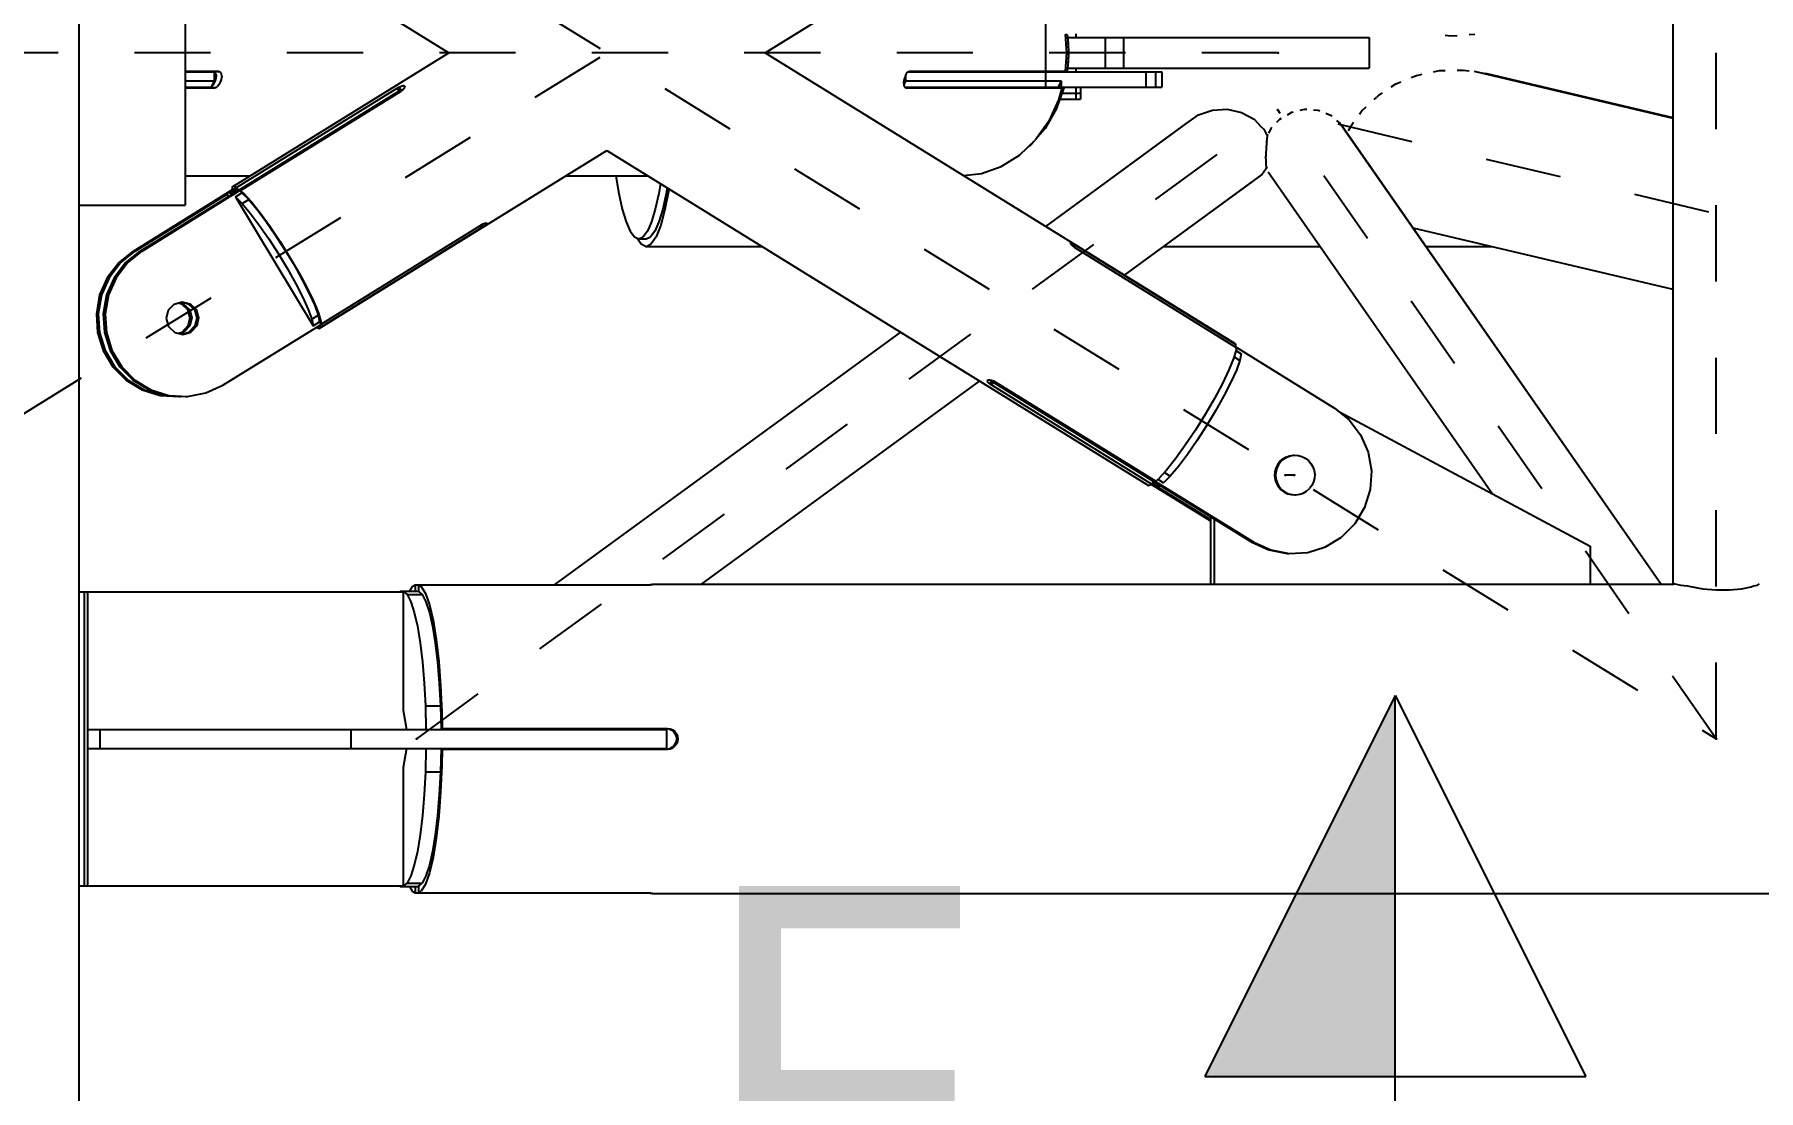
# Model space of a CAD drawing. Header units: millimetres. Extents: x 149919 to 150445, y 136651 to 136866.
# Drawn here: x 150376.817 to 150379.078, y 136757.214 to 136758.599 of the extents above; entities that cross this region are included whole.
import ezdxf

# ---------------------------------------------------------------- set-up
doc = ezdxf.new("R2010")
doc.units = ezdxf.units.MM
doc.header["$LTSCALE"] = 0.25
doc.linetypes.add('CENTER', pattern=[50.8, 31.75, -6.35, 6.35, -6.35])
doc.linetypes.add('XKITLINE00', pattern=[0])
doc.styles.add('ARIAL', font='arial.ttf')

# ---------------------------------------------------------------- blocks, each defined once
blk = doc.blocks.new('çatıı')
at = {"color": 8, "linetype": 'XKITLINE00'}
for p, q in [((23506.2, 11020.27), (23506.2, 10620.27)), ((23715.28, 10889.97), (23715.28, 10750.57)), ((23715.28, 10889.96), (23715.28, 10750.59)), ((23596.23, 10820.27), (23657.79, 10858.36)), ((23526.49, 10837.76), (23554.75, 10820.27)), ((23520.17, 10836.45), (23520.17, 10800.27)), ((23635.58, 10822.67), (23635.78, 10820.27)), ((23635.58, 10822.67), (23635.78, 10820.27)), ((23635.58, 10822.67), (23635.87, 10822.67)), ((23635.68, 10821.48), (23635.99, 10821.48)), ((23635.68, 10821.48), (23635.99, 10821.48)), ((23635.87, 10822.67), (23635.99, 10821.48)), ((23635.87, 10822.67), (23635.99, 10821.48)), ((23635.91, 10822.27), (23638.17, 10822.27)), ((23635.91, 10822.27), (23638.17, 10822.27)), ((23635.99, 10821.48), (23636.03, 10820.27)), ((23635.99, 10821.48), (23636.03, 10820.27)), ((23636.97, 10822.77), (23636.97, 10822.27)), ((23638.17, 10822.27), (23675.49, 10822.27)), ((23638.17, 10822.27), (23675.49, 10822.27)), ((23640.85, 10822.27), (23640.85, 10818.27)), ((23640.85, 10822.27), (23640.85, 10818.27)), ((23643.23, 10822.27), (23643.23, 10818.27)), ((23643.23, 10822.27), (23643.23, 10818.27)), ((23675.49, 10822.27), (23675.49, 10818.27)), ((23675.49, 10822.27), (23675.49, 10818.27)), ((23685.45, 10822.6), (23686.22, 10822.51)), ((23686.22, 10822.51), (23687.01, 10822.56)), ((23688.57, 10822.66), (23689.35, 10822.71)), ((23526.49, 10802.79), (23554.75, 10820.27)), ((23596.23, 10820.27), (23657.79, 10782.19)), ((23635.78, 10820.27), (23635.58, 10817.87)), ((23635.78, 10820.27), (23635.58, 10817.87)), ((23635.68, 10819.07), (23635.99, 10819.07)), ((23635.68, 10819.07), (23635.99, 10819.07)), ((23635.99, 10819.07), (23635.87, 10817.87)), ((23635.99, 10819.07), (23635.87, 10817.87)), ((23636.03, 10820.27), (23635.99, 10819.07)), ((23636.03, 10820.27), (23635.99, 10819.07)), ((23520.17, 10817.87), (23524.49, 10817.87)), ((23520.17, 10817.87), (23524.49, 10817.87)), ((23520.17, 10817.77), (23523.96, 10817.77)), ((23520.17, 10817.77), (23523.96, 10817.77)), ((23523.77, 10817.87), (23523.92, 10817.83)), ((23523.77, 10817.87), (23523.92, 10817.83)), ((23523.92, 10817.83), (23524.64, 10817.83)), ((23523.92, 10817.83), (23524.05, 10817.7)), ((23523.92, 10817.83), (23524.64, 10817.83)), ((23523.92, 10817.83), (23524.05, 10817.7)), ((23523.96, 10817.77), (23523.96, 10816.58)), ((23523.96, 10817.77), (23523.96, 10816.58)), ((23524.05, 10817.7), (23524.16, 10817.5)), ((23524.05, 10817.7), (23524.16, 10817.5)), ((23524.18, 10816.93), (23524.1, 10816.62)), ((23524.18, 10816.93), (23524.1, 10816.62)), ((23524.16, 10817.5), (23524.21, 10817.29)), ((23524.16, 10817.5), (23524.21, 10817.29)), ((23524.21, 10817.23), (23524.18, 10816.93)), ((23524.21, 10817.23), (23524.18, 10816.93)), ((23524.21, 10817.29), (23524.21, 10817.23)), ((23524.21, 10817.29), (23524.21, 10817.23)), ((23524.49, 10817.87), (23524.64, 10817.83)), ((23524.49, 10817.87), (23524.64, 10817.83)), ((23524.64, 10817.83), (23524.78, 10817.7)), ((23524.64, 10817.83), (23524.78, 10817.7)), ((23524.78, 10817.7), (23524.88, 10817.5)), ((23524.78, 10817.7), (23524.88, 10817.5)), ((23524.93, 10816.93), (23524.85, 10816.62)), ((23524.93, 10816.93), (23524.85, 10816.62)), ((23524.88, 10817.5), (23524.94, 10817.23)), ((23524.88, 10817.5), (23524.94, 10817.23)), ((23524.95, 10817.12), (23524.93, 10816.93)), ((23524.95, 10817.12), (23524.93, 10816.93)), ((23524.94, 10817.23), (23524.95, 10817.12)), ((23524.94, 10817.23), (23524.95, 10817.12)), ((23614.51, 10816.93), (23614.42, 10816.62)), ((23614.51, 10816.93), (23614.42, 10816.62)), ((23614.59, 10817.12), (23614.51, 10816.93)), ((23614.59, 10817.12), (23614.51, 10816.93)), ((23614.61, 10817.23), (23614.59, 10817.12)), ((23614.61, 10817.23), (23614.59, 10817.12)), ((23614.72, 10817.5), (23614.61, 10817.23)), ((23614.72, 10817.5), (23614.61, 10817.23)), ((23614.65, 10817.32), (23614.65, 10816.58)), ((23614.65, 10817.32), (23614.65, 10816.58)), ((23614.86, 10817.7), (23614.72, 10817.5)), ((23614.86, 10817.7), (23614.72, 10817.5)), ((23614.86, 10817.7), (23615.01, 10817.83)), ((23614.86, 10817.7), (23615.01, 10817.83)), ((23614.95, 10817.77), (23648.29, 10817.77)), ((23614.95, 10817.77), (23648.29, 10817.77)), ((23615.01, 10817.83), (23615.18, 10817.87)), ((23615.01, 10817.83), (23615.18, 10817.87)), ((23615.18, 10817.87), (23635.58, 10817.87)), ((23615.18, 10817.87), (23635.58, 10817.87)), ((23629.06, 10817.87), (23629.06, 10817.77)), ((23635.58, 10817.87), (23635.87, 10817.87)), ((23635.58, 10817.87), (23635.87, 10817.87)), ((23635.91, 10818.27), (23675.49, 10818.27)), ((23635.91, 10818.27), (23675.49, 10818.27)), ((23636.97, 10818.27), (23636.97, 10817.77)), ((23646.17, 10817.77), (23646.17, 10815.77)), ((23646.17, 10817.77), (23646.17, 10815.77)), ((23647.44, 10817.77), (23647.44, 10815.77)), ((23647.44, 10817.77), (23647.44, 10815.77)), ((23648.29, 10817.77), (23648.29, 10815.77)), ((23648.29, 10817.77), (23648.29, 10815.77)), ((23680.99, 10817.03), (23681.68, 10817.31)), ((23681.68, 10817.31), (23682.42, 10817.46)), ((23683.92, 10817.77), (23684.68, 10817.93)), ((23684.68, 10817.93), (23685.45, 10817.95)), ((23687.01, 10817.99), (23687.8, 10818.01)), ((23687.8, 10818.01), (23688.57, 10817.89)), ((23689.22, 10817.88), (23715.28, 10811.7)), ((23690.15, 10817.65), (23690.89, 10817.54)), ((23690.89, 10817.54), (23715.28, 10811.77)), ((23514.26, 10794.27), (23548.2, 10815.26)), ((23520.17, 10816.58), (23523.96, 10816.58)), ((23520.17, 10816.58), (23523.96, 10816.58)), ((23520.17, 10815.77), (23523.56, 10815.77)), ((23520.17, 10815.77), (23523.56, 10815.77)), ((23520.17, 10815.67), (23524.05, 10815.67)), ((23520.17, 10815.67), (23524.05, 10815.67)), ((23523.3, 10815.67), (23523.47, 10815.72)), ((23523.3, 10815.67), (23523.47, 10815.72)), ((23523.47, 10815.72), (23523.54, 10815.77)), ((23523.47, 10815.72), (23523.54, 10815.77)), ((23523.47, 10815.72), (23524.22, 10815.72)), ((23523.47, 10815.72), (23524.22, 10815.72)), ((23523.96, 10816.58), (23523.56, 10815.77)), ((23523.96, 10816.58), (23523.56, 10815.77)), ((23523.57, 10815.8), (23523.64, 10815.85)), ((23523.57, 10815.8), (23523.64, 10815.85)), ((23523.82, 10816.05), (23523.64, 10815.85)), ((23523.82, 10816.05), (23523.64, 10815.85)), ((23523.97, 10816.32), (23523.82, 10816.05)), ((23523.97, 10816.32), (23523.82, 10816.05)), ((23524.1, 10816.62), (23523.97, 10816.32)), ((23524.1, 10816.62), (23523.97, 10816.32)), ((23524.05, 10815.67), (23524.22, 10815.72)), ((23524.05, 10815.67), (23524.22, 10815.72)), ((23524.22, 10815.72), (23524.4, 10815.85)), ((23524.22, 10815.72), (23524.4, 10815.85)), ((23524.57, 10816.05), (23524.4, 10815.85)), ((23524.57, 10816.05), (23524.4, 10815.85)), ((23524.72, 10816.32), (23524.57, 10816.05)), ((23524.72, 10816.32), (23524.57, 10816.05)), ((23524.85, 10816.62), (23524.72, 10816.32)), ((23524.85, 10816.62), (23524.72, 10816.32)), ((23526.91, 10802.61), (23547.96, 10815.63)), ((23527.28, 10802.23), (23548.33, 10815.26)), ((23527.43, 10802.21), (23548.48, 10815.23)), ((23547.96, 10815.63), (23548.19, 10815.76)), ((23547.96, 10815.63), (23548.19, 10815.25)), ((23548.19, 10815.76), (23548.42, 10815.87)), ((23548.19, 10815.76), (23548.45, 10815.33)), ((23548.2, 10815.26), (23548.33, 10815.26)), ((23548.31, 10815.26), (23548.45, 10815.33)), ((23548.33, 10815.26), (23548.4, 10815.18)), ((23548.42, 10815.87), (23548.62, 10815.95)), ((23548.45, 10815.33), (23548.67, 10815.45)), ((23548.48, 10815.23), (23548.68, 10815.38)), ((23548.62, 10815.95), (23548.74, 10815.98)), ((23548.67, 10815.45), (23548.8, 10815.5)), ((23548.84, 10815.54), (23548.68, 10815.38)), ((23548.74, 10815.98), (23548.78, 10815.98)), ((23548.78, 10815.98), (23548.9, 10815.93)), ((23548.94, 10815.69), (23548.84, 10815.54)), ((23548.9, 10815.93), (23548.96, 10815.83)), ((23548.96, 10815.83), (23548.94, 10815.69)), ((23614.42, 10816.62), (23614.39, 10816.32)), ((23614.42, 10816.62), (23614.39, 10816.32)), ((23614.39, 10816.32), (23614.41, 10816.05)), ((23614.39, 10816.32), (23614.41, 10816.05)), ((23614.65, 10816.58), (23614.41, 10816.09)), ((23614.65, 10816.58), (23614.41, 10816.09)), ((23614.41, 10816.05), (23614.48, 10815.85)), ((23614.41, 10816.05), (23614.48, 10815.85)), ((23614.48, 10815.85), (23614.59, 10815.72)), ((23614.48, 10815.85), (23614.59, 10815.72)), ((23614.54, 10815.77), (23634.66, 10815.77)), ((23614.54, 10815.77), (23634.66, 10815.77)), ((23614.59, 10815.72), (23614.73, 10815.67)), ((23614.59, 10815.72), (23614.73, 10815.67)), ((23614.65, 10816.58), (23635.05, 10816.58)), ((23614.65, 10816.58), (23635.05, 10816.58)), ((23614.73, 10815.67), (23635.14, 10815.67)), ((23614.73, 10815.67), (23635.14, 10815.67)), ((23628.44, 10815.77), (23628.44, 10815.67)), ((23630.67, 10815.77), (23630.67, 10815.67)), ((23635.43, 10815.67), (23634.42, 10812.88)), ((23635.43, 10815.67), (23634.42, 10812.88)), ((23635.05, 10816.58), (23634.66, 10815.77)), ((23635.05, 10816.58), (23634.66, 10815.77)), ((23634.66, 10815.77), (23647.44, 10815.77)), ((23634.66, 10815.77), (23647.44, 10815.77)), ((23635.14, 10815.67), (23634.73, 10814.09)), ((23635.14, 10815.67), (23634.73, 10814.09)), ((23635.05, 10816.58), (23635.05, 10815.77)), ((23635.05, 10816.58), (23635.05, 10815.77)), ((23635.14, 10815.67), (23635.43, 10815.67)), ((23635.14, 10815.67), (23635.43, 10815.67)), ((23635.18, 10814.97), (23637.5, 10814.97)), ((23635.18, 10814.97), (23637.5, 10814.97)), ((23636.97, 10815.77), (23636.97, 10814.97)), ((23636.97, 10814.97), (23636.97, 10814.17)), ((23637.5, 10814.97), (23637.6, 10814.97)), ((23637.5, 10814.97), (23637.6, 10814.97)), ((23637.6, 10815.77), (23637.6, 10814.97)), ((23637.6, 10814.97), (23637.6, 10814.17)), ((23647.44, 10815.77), (23648.29, 10815.77)), ((23647.44, 10815.77), (23648.29, 10815.77)), ((23676.63, 10814.61), (23676.45, 10814.42)), ((23676.63, 10814.61), (23677.2, 10815)), ((23678.36, 10815.79), (23678.95, 10816.19)), ((23678.95, 10816.19), (23679.63, 10816.47)), ((23634.42, 10812.88), (23632.96, 10810.36)), ((23634.42, 10812.88), (23632.96, 10810.36)), ((23634.73, 10814.09), (23633.44, 10811.3)), ((23634.73, 10814.09), (23633.44, 10811.3)), ((23634.17, 10812.88), (23634.42, 10812.88)), ((23634.17, 10812.88), (23634.42, 10812.88)), ((23634.89, 10814.17), (23637.5, 10814.17)), ((23637.5, 10814.17), (23637.6, 10814.17)), ((23653.08, 10812.13), (23654.9, 10812.76)), ((23654.9, 10812.76), (23656.85, 10812.87)), ((23656.85, 10812.87), (23658.74, 10812.46)), ((23658.74, 10812.46), (23660.38, 10811.55)), ((23664.75, 10812.15), (23665.32, 10812.48)), ((23665.32, 10812.48), (23665.55, 10812.53)), ((23666.41, 10812.73), (23667.05, 10812.88)), ((23667.05, 10812.88), (23667.28, 10812.86)), ((23668.15, 10812.8), (23668.79, 10812.75)), ((23668.79, 10812.75), (23669.01, 10812.66)), ((23669.8, 10812.34), (23670.39, 10812.1)), ((23674.56, 10812.72), (23674.18, 10812.18)), ((23674.56, 10812.72), (23675.08, 10813.19)), ((23676.13, 10814.13), (23676.45, 10814.42)), ((23633.44, 10811.3), (23631.72, 10808.85)), ((23633.44, 10811.3), (23631.72, 10808.85)), ((23632.96, 10810.36), (23631.97, 10809.22)), ((23632.96, 10810.36), (23631.97, 10809.22)), ((23633.04, 10797.5), (23651.61, 10811.07)), ((23633.04, 10797.5), (23651.57, 10811.04)), ((23651.57, 10811.04), (23651.55, 10811)), ((23651.57, 10811.04), (23653.08, 10812.13)), ((23660.38, 10811.55), (23661.26, 10810.61)), ((23661.26, 10810.61), (23661.63, 10810.25)), ((23661.63, 10810.25), (23662.09, 10809.36)), ((23662.55, 10810.3), (23662.26, 10809.74)), ((23662.72, 10810.47), (23662.55, 10810.3)), ((23663.77, 10811.58), (23663.33, 10811.11)), ((23663.77, 10811.58), (23663.98, 10811.7)), ((23670.39, 10812.1), (23670.56, 10811.95)), ((23671.2, 10811.4), (23671.67, 10811)), ((23671.67, 10811), (23713.76, 10750.57)), ((23671.91, 10810.68), (23713.79, 10750.57)), ((23673.03, 10810.58), (23672.72, 10810.03)), ((23673.06, 10810.61), (23673.03, 10810.58)), ((23673.42, 10811.12), (23673.06, 10810.61)), ((23629.61, 10806.85), (23631.72, 10808.85)), ((23629.61, 10806.85), (23631.72, 10808.85)), ((23630.81, 10807.99), (23631.11, 10808.22)), ((23630.81, 10807.99), (23631.11, 10808.22)), ((23631.38, 10808.54), (23631.11, 10808.22)), ((23631.38, 10808.54), (23631.11, 10808.22)), ((23661.95, 10807.73), (23661.9, 10807.01)), ((23661.99, 10808.45), (23661.97, 10807.72)), ((23662.05, 10808.73), (23661.99, 10808.45)), ((23662.05, 10809.03), (23662.02, 10808.57)), ((23662.12, 10809.55), (23662.05, 10809.03)), ((23537.74, 10784.09), (23575.49, 10807.45)), ((23575.49, 10807.45), (23646.54, 10763.5)), ((23627.21, 10805.35), (23629.61, 10806.85)), ((23627.21, 10805.35), (23629.61, 10806.85)), ((23661.92, 10806.79), (23661.89, 10806.58)), ((23661.89, 10806.58), (23661.92, 10806.11)), ((23661.9, 10807.01), (23661.9, 10806.68)), ((23661.91, 10806.13), (23661.91, 10805.59)), ((23661.92, 10805.57), (23661.95, 10805.41)), ((23661.96, 10805.45), (23661.94, 10805.31)), ((23520.17, 10804.12), (23528.64, 10804.12)), ((23520.17, 10804.12), (23528.64, 10804.12)), ((23570.12, 10804.12), (23580.86, 10804.12)), ((23570.12, 10804.12), (23580.86, 10804.12)), ((23576.66, 10804.12), (23577.03, 10801.83)), ((23576.66, 10804.12), (23577.03, 10801.83)), ((23622.27, 10804.17), (23624.6, 10804.43)), ((23622.27, 10804.17), (23624.6, 10804.43)), ((23624.6, 10804.43), (23627.21, 10805.35)), ((23624.6, 10804.43), (23627.21, 10805.35)), ((23643.39, 10791.1), (23661.44, 10804.29)), ((23643.39, 10791.1), (23661.39, 10804.25)), ((23662, 10805.15), (23661.39, 10804.25)), ((23661.94, 10805.31), (23662.04, 10805.09)), ((23662.02, 10805.12), (23662.03, 10805.08)), ((23662.22, 10804.65), (23691.63, 10762.43)), ((23513.36, 10794.27), (23526.24, 10802.23)), ((23513.61, 10794.27), (23525.65, 10801.71)), ((23514.51, 10794.27), (23527.39, 10802.23)), ((23525.71, 10801.89), (23525.63, 10801.78)), ((23525.63, 10801.78), (23525.84, 10801.42)), ((23525.71, 10801.89), (23526.56, 10802.41)), ((23525.71, 10801.89), (23525.85, 10801.93)), ((23525.85, 10801.93), (23526.03, 10801.89)), ((23526.03, 10801.89), (23526.87, 10802.41)), ((23526.03, 10801.89), (23526.25, 10801.78)), ((23526.24, 10802.23), (23526.27, 10802.23)), ((23526.25, 10801.78), (23527.09, 10802.3)), ((23526.25, 10801.78), (23526.29, 10801.71)), ((23526.28, 10802.61), (23526.49, 10802.79)), ((23526.28, 10802.61), (23526.44, 10802.34)), ((23526.49, 10802.79), (23526.91, 10802.61)), ((23526.56, 10802.41), (23526.69, 10802.45)), ((23526.69, 10802.45), (23526.87, 10802.41)), ((23526.77, 10801.39), (23527.61, 10801.91)), ((23526.77, 10801.39), (23536.96, 10784.46)), ((23526.77, 10801.39), (23527.64, 10800.5)), ((23526.87, 10802.41), (23527.09, 10802.3)), ((23526.91, 10802.61), (23527.13, 10802.23)), ((23527.09, 10802.3), (23527.13, 10802.23)), ((23527.28, 10802.23), (23527.39, 10802.23)), ((23527.39, 10802.23), (23527.6, 10801.9)), ((23527.43, 10802.21), (23527.61, 10801.91)), ((23527.43, 10802.21), (23527.82, 10801.86)), ((23527.61, 10801.91), (23528.49, 10801.02)), ((23527.64, 10800.5), (23528.49, 10801.02)), ((23527.82, 10801.86), (23528.83, 10800.75)), ((23528.49, 10801.02), (23529.54, 10799.76)), ((23577.03, 10801.83), (23577.49, 10799.75)), ((23577.03, 10801.83), (23577.49, 10799.75)), ((23582.28, 10801.83), (23581.83, 10799.75)), ((23582.28, 10801.83), (23581.83, 10799.75)), ((23582.49, 10803.11), (23582.28, 10801.83)), ((23582.49, 10803.11), (23582.28, 10801.83)), ((23583.27, 10801.83), (23582.81, 10799.75)), ((23583.27, 10801.83), (23582.81, 10799.75)), ((23583.59, 10802.31), (23583.1, 10799.73)), ((23583.39, 10802.56), (23583.27, 10801.83)), ((23583.39, 10802.56), (23583.27, 10801.83)), ((23583.61, 10802.42), (23583.59, 10802.31)), ((23506.2, 10800.27), (23520.17, 10800.27)), ((23527.64, 10800.5), (23528.7, 10799.24)), ((23528.7, 10799.24), (23529.88, 10797.67)), ((23528.83, 10800.75), (23530.01, 10799.27)), ((23529.54, 10799.76), (23530.72, 10798.19)), ((23530.01, 10799.27), (23531.29, 10797.5)), ((23577.49, 10799.75), (23577.99, 10798.08)), ((23577.49, 10799.75), (23577.99, 10798.08)), ((23581.83, 10799.75), (23581.32, 10798.08)), ((23581.83, 10799.75), (23581.32, 10798.08)), ((23582.81, 10799.75), (23582.31, 10798.08)), ((23582.81, 10799.75), (23582.31, 10798.08)), ((23583.1, 10799.73), (23582.54, 10797.64)), ((23529.88, 10797.67), (23531.13, 10795.87)), ((23530.72, 10798.19), (23531.98, 10796.39)), ((23531.29, 10797.5), (23532.61, 10795.52)), ((23531.98, 10796.39), (23533.23, 10794.44)), ((23537.94, 10784.28), (23558.99, 10797.3)), ((23537.98, 10784.68), (23559.03, 10797.7)), ((23558.83, 10797.57), (23558.98, 10797.31)), ((23558.99, 10797.3), (23559.22, 10797.44)), ((23559.03, 10797.7), (23559.25, 10797.82)), ((23559.05, 10797.71), (23559.21, 10797.45)), ((23559.22, 10797.44), (23559.43, 10797.57)), ((23559.25, 10797.82), (23559.45, 10797.91)), ((23559.43, 10797.57), (23559.61, 10797.69)), ((23559.45, 10797.91), (23559.61, 10797.95)), ((23559.61, 10797.95), (23559.72, 10797.94)), ((23559.61, 10797.69), (23559.71, 10797.76)), ((23559.73, 10797.79), (23559.71, 10797.76)), ((23559.72, 10797.94), (23559.76, 10797.89)), ((23559.76, 10797.89), (23559.73, 10797.79)), ((23577.99, 10798.08), (23578.53, 10796.86)), ((23577.99, 10798.08), (23578.53, 10796.86)), ((23578.53, 10796.86), (23579.09, 10796.12)), ((23578.53, 10796.86), (23579.09, 10796.12)), ((23580.79, 10796.86), (23580.23, 10796.12)), ((23580.79, 10796.86), (23580.23, 10796.12)), ((23581.32, 10798.08), (23580.79, 10796.86)), ((23581.32, 10798.08), (23580.79, 10796.86)), ((23581.77, 10796.86), (23581.22, 10796.12)), ((23581.77, 10796.86), (23581.22, 10796.12)), ((23582.31, 10798.08), (23581.77, 10796.86)), ((23582.31, 10798.08), (23581.77, 10796.86)), ((23582.54, 10797.64), (23581.93, 10796.12)), ((23681.21, 10797.33), (23715.28, 10789.26)), ((23511.44, 10792.73), (23513.36, 10794.27)), ((23511.69, 10792.73), (23513.61, 10794.27)), ((23512.34, 10792.73), (23514.26, 10794.27)), ((23512.59, 10792.73), (23514.51, 10794.27)), ((23513.36, 10794.27), (23513.61, 10794.27)), ((23514.26, 10794.27), (23514.51, 10794.27)), ((23531.13, 10795.87), (23532.39, 10793.92)), ((23532.61, 10795.52), (23533.91, 10793.44)), ((23533.23, 10794.44), (23534.44, 10792.44)), ((23579.09, 10796.12), (23579.66, 10795.87)), ((23579.09, 10796.12), (23579.66, 10795.87)), ((23579.46, 10795.96), (23579.99, 10795.19)), ((23579.66, 10795.87), (23580.23, 10796.12)), ((23579.66, 10795.87), (23580.23, 10796.12)), ((23579.66, 10795.87), (23580.65, 10795.87)), ((23579.66, 10795.87), (23580.65, 10795.87)), ((23579.99, 10795.19), (23580.65, 10794.87)), ((23580.65, 10795.87), (23581.22, 10796.12)), ((23580.65, 10795.87), (23581.22, 10796.12)), ((23580.65, 10794.87), (23581.3, 10795.19)), ((23580.65, 10794.87), (23595.81, 10794.87)), ((23581.93, 10796.12), (23581.3, 10795.19)), ((23636.32, 10795.38), (23636.28, 10795.33)), ((23636.28, 10795.33), (23636.31, 10795.23)), ((23636.31, 10795.23), (23636.41, 10795.09)), ((23636.32, 10795.38), (23636.34, 10795.39)), ((23636.34, 10795.39), (23636.4, 10795.35)), ((23636.4, 10795.35), (23636.54, 10795.27)), ((23636.41, 10795.09), (23636.56, 10794.94)), ((23636.54, 10795.27), (23636.73, 10795.16)), ((23636.56, 10794.94), (23636.76, 10794.78)), ((23636.72, 10795.15), (23636.58, 10794.92)), ((23636.73, 10795.16), (23636.94, 10795.03)), ((23636.76, 10794.78), (23636.98, 10794.63)), ((23636.94, 10795.02), (23636.78, 10794.77)), ((23636.94, 10795.03), (23657.99, 10782.01)), ((23636.98, 10794.63), (23658.03, 10781.61)), ((23648.55, 10794.87), (23669.03, 10794.87)), ((23682.92, 10794.87), (23691.58, 10794.87)), ((23511.44, 10792.73), (23509.94, 10790.76)), ((23511.69, 10792.73), (23510.18, 10790.76)), ((23512.34, 10792.73), (23510.84, 10790.76)), ((23512.59, 10792.73), (23511.09, 10790.76)), ((23511.44, 10792.73), (23511.69, 10792.73)), ((23512.34, 10792.73), (23512.59, 10792.73)), ((23532.39, 10793.92), (23533.59, 10791.92)), ((23533.59, 10791.92), (23534.68, 10789.97)), ((23533.91, 10793.44), (23535.12, 10791.36)), ((23534.44, 10792.44), (23535.52, 10790.49)), ((23509.94, 10790.76), (23508.94, 10788.5)), ((23510.18, 10790.76), (23509.19, 10788.5)), ((23510.84, 10790.76), (23509.84, 10788.5)), ((23511.09, 10790.76), (23510.09, 10788.5)), ((23534.68, 10789.97), (23535.6, 10788.17)), ((23535.12, 10791.36), (23536.17, 10789.39)), ((23535.52, 10790.49), (23536.44, 10788.69)), ((23508.94, 10788.5), (23508.51, 10786.05)), ((23509.19, 10788.5), (23508.76, 10786.05)), ((23509.84, 10788.5), (23509.41, 10786.05)), ((23510.09, 10788.5), (23509.66, 10786.05)), ((23518.7, 10787.31), (23517.94, 10786.5)), ((23518.7, 10787.31), (23519.75, 10787.62)), ((23519.23, 10787.47), (23519.67, 10787.36)), ((23519.34, 10787.5), (23519.91, 10787.36)), ((23519.64, 10787.59), (23520.57, 10787.36)), ((23519.67, 10787.36), (23520.46, 10786.59)), ((23519.75, 10787.62), (23520.82, 10787.36)), ((23519.91, 10787.36), (23520.71, 10786.59)), ((23520.57, 10787.36), (23521.37, 10786.59)), ((23520.82, 10787.36), (23521.61, 10786.59)), ((23535.6, 10788.17), (23536.31, 10786.6)), ((23536.17, 10789.39), (23537.03, 10787.61)), ((23536.44, 10788.69), (23537.15, 10787.12)), ((23537.03, 10787.61), (23537.63, 10786.13)), ((23508.51, 10786.05), (23508.67, 10783.57)), ((23508.76, 10786.05), (23508.91, 10783.57)), ((23509.41, 10786.05), (23509.57, 10783.57)), ((23509.66, 10786.05), (23509.82, 10783.57)), ((23517.94, 10786.5), (23517.68, 10785.42)), ((23517.68, 10785.42), (23517.99, 10784.35)), ((23520.46, 10786.59), (23520.77, 10785.52)), ((23520.77, 10785.52), (23520.51, 10784.44)), ((23520.71, 10786.59), (23521.02, 10785.52)), ((23521.02, 10785.52), (23520.76, 10784.44)), ((23521.37, 10786.59), (23521.68, 10785.52)), ((23521.68, 10785.52), (23521.42, 10784.44)), ((23521.61, 10786.59), (23521.92, 10785.52)), ((23521.92, 10785.52), (23521.67, 10784.44)), ((23536.31, 10786.6), (23536.77, 10785.34)), ((23536.77, 10785.34), (23537.61, 10785.86)), ((23536.77, 10785.34), (23536.96, 10784.46)), ((23537.15, 10787.12), (23537.61, 10785.86)), ((23537.61, 10785.86), (23537.8, 10784.98)), ((23537.63, 10786.13), (23537.96, 10785.02)), ((23508.67, 10783.57), (23509.41, 10781.21)), ((23508.91, 10783.57), (23509.65, 10781.21)), ((23509.57, 10783.57), (23510.31, 10781.21)), ((23509.82, 10783.57), (23510.56, 10781.21)), ((23517.99, 10784.35), (23518.79, 10783.59)), ((23518.79, 10783.59), (23519.85, 10783.32)), ((23519.22, 10783.48), (23519.76, 10783.64)), ((23519.36, 10783.44), (23520, 10783.64)), ((23519.72, 10783.36), (23520.66, 10783.64)), ((23520.51, 10784.44), (23519.76, 10783.64)), ((23519.85, 10783.32), (23520.91, 10783.64)), ((23520.76, 10784.44), (23520, 10783.64)), ((23521.42, 10784.44), (23520.66, 10783.64)), ((23521.67, 10784.44), (23520.91, 10783.64)), ((23525.1, 10776.68), (23537.98, 10784.65)), ((23536.96, 10784.46), (23537.8, 10784.98)), ((23537.35, 10784.26), (23537.74, 10784.09)), ((23537.74, 10784.09), (23537.94, 10784.28)), ((23537.79, 10784.97), (23537.98, 10784.65)), ((23537.79, 10784.53), (23537.94, 10784.28)), ((23537.8, 10784.98), (23537.98, 10784.68)), ((23537.96, 10785.02), (23537.98, 10784.68)), ((23568.61, 10750.46), (23614.02, 10783.61)), ((23568.61, 10750.46), (23614.02, 10783.61)), ((23509.41, 10781.21), (23510.68, 10779.09)), ((23509.65, 10781.21), (23510.93, 10779.09)), ((23510.31, 10781.21), (23511.58, 10779.09)), ((23510.56, 10781.21), (23511.83, 10779.09)), ((23658.02, 10781.27), (23657.69, 10780.15)), ((23657.79, 10782.19), (23657.99, 10782.01)), ((23657.99, 10782.01), (23657.83, 10781.74)), ((23657.83, 10781.74), (23658.01, 10781.64)), ((23657.99, 10781.64), (23658.03, 10781.64)), ((23658, 10781.22), (23658.69, 10780.79)), ((23658.03, 10781.64), (23658.02, 10781.62)), ((23658.03, 10781.61), (23658.02, 10781.27)), ((23658.03, 10781.64), (23670.92, 10773.67)), ((23658.69, 10780.79), (23658.51, 10779.9)), ((23510.68, 10779.09), (23512.42, 10777.34)), ((23510.93, 10779.09), (23512.67, 10777.34)), ((23511.58, 10779.09), (23513.32, 10777.34)), ((23511.83, 10779.09), (23513.57, 10777.34)), ((23657.08, 10778.67), (23656.23, 10776.9)), ((23657.69, 10780.15), (23657.08, 10778.67)), ((23658.05, 10778.64), (23657.34, 10777.07)), ((23657.75, 10780.37), (23658.51, 10779.9)), ((23658.51, 10779.9), (23658.05, 10778.64)), ((23512.42, 10777.34), (23514.52, 10776.06)), ((23512.67, 10777.34), (23514.77, 10776.06)), ((23513.32, 10777.34), (23515.43, 10776.06)), ((23513.57, 10777.34), (23515.67, 10776.06)), ((23514.52, 10776.06), (23516.86, 10775.33)), ((23514.77, 10776.06), (23517.11, 10775.33)), ((23515.43, 10776.06), (23517.77, 10775.33)), ((23515.67, 10776.06), (23518.01, 10775.33)), ((23522.87, 10775.65), (23525.1, 10776.68)), ((23587.89, 10750.57), (23624.37, 10777.21)), ((23587.89, 10750.57), (23624.37, 10777.21)), ((23625.42, 10777.29), (23625.37, 10777.19)), ((23625.37, 10777.19), (23625.37, 10777.16)), ((23625.37, 10777.16), (23625.41, 10777.09)), ((23625.41, 10777.09), (23625.53, 10776.98)), ((23625.42, 10777.29), (23625.55, 10777.35)), ((23625.53, 10776.98), (23625.7, 10776.84)), ((23625.55, 10777.35), (23625.73, 10777.35)), ((23625.96, 10777.27), (23625.7, 10776.84)), ((23625.7, 10776.84), (23625.91, 10776.7)), ((23625.73, 10777.35), (23625.95, 10777.31)), ((23625.88, 10777.33), (23625.96, 10777.27)), ((23626.17, 10777.13), (23625.91, 10776.7)), ((23625.91, 10776.7), (23646.96, 10763.68)), ((23625.95, 10777.31), (23626.2, 10777.22)), ((23625.96, 10777.27), (23626.17, 10777.13)), ((23626.23, 10777.21), (23626.15, 10777.07)), ((23626.15, 10777.07), (23626.28, 10777.07)), ((23626.15, 10777.07), (23660.09, 10756.08)), ((23626.2, 10777.22), (23626.43, 10777.1)), ((23626.35, 10777.14), (23626.28, 10777.07)), ((23626.28, 10777.07), (23647.33, 10764.05)), ((23626.43, 10777.1), (23647.48, 10764.08)), ((23656.23, 10776.9), (23655.17, 10774.92)), ((23657.34, 10777.07), (23656.42, 10775.27)), ((23516.86, 10775.33), (23519.31, 10775.19)), ((23517.11, 10775.33), (23519.55, 10775.19)), ((23517.77, 10775.33), (23520.21, 10775.19)), ((23518.01, 10775.33), (23520.46, 10775.19)), ((23519.31, 10775.19), (23519.37, 10775.2)), ((23519.31, 10775.19), (23519.55, 10775.19)), ((23519.55, 10775.19), (23519.76, 10775.23)), ((23520.21, 10775.19), (23520.27, 10775.2)), ((23520.21, 10775.19), (23520.46, 10775.19)), ((23520.46, 10775.19), (23522.87, 10775.65)), ((23655.17, 10774.92), (23653.97, 10772.84)), ((23656.42, 10775.27), (23655.33, 10773.32)), ((23653.97, 10772.84), (23652.67, 10770.76)), ((23655.33, 10773.32), (23654.13, 10771.32)), ((23670.92, 10773.67), (23672.84, 10772.13)), ((23671.49, 10773.21), (23704.46, 10755.57)), ((23672.84, 10772.13), (23674.34, 10770.17)), ((23652.67, 10770.76), (23651.35, 10768.79)), ((23652.87, 10769.38), (23651.62, 10767.57)), ((23654.13, 10771.32), (23652.87, 10769.38)), ((23674.34, 10770.17), (23675.34, 10767.9)), ((23650.07, 10767.02), (23648.89, 10765.54)), ((23651.35, 10768.79), (23650.07, 10767.02)), ((23651.62, 10767.57), (23650.44, 10766)), ((23663.74, 10766.64), (23664.11, 10766.98)), ((23663.87, 10766.64), (23664.24, 10766.98)), ((23664.11, 10766.98), (23664.55, 10767.23)), ((23664.24, 10766.98), (23664.68, 10767.23)), ((23664.55, 10767.23), (23665.02, 10767.4)), ((23664.68, 10767.23), (23665.15, 10767.4)), ((23665.02, 10767.4), (23665.52, 10767.47)), ((23665.15, 10767.4), (23665.65, 10767.47)), ((23665.52, 10767.47), (23665.65, 10767.47)), ((23665.65, 10767.47), (23666.15, 10767.44)), ((23666.15, 10767.44), (23666.64, 10767.32)), ((23666.64, 10767.32), (23667.09, 10767.09)), ((23667.09, 10767.09), (23667.49, 10766.79)), ((23675.34, 10767.9), (23675.77, 10765.45)), ((23648.89, 10765.54), (23647.88, 10764.42)), ((23649.38, 10764.74), (23648.5, 10763.86)), ((23648.61, 10765.22), (23649.38, 10764.74)), ((23650.44, 10766), (23649.38, 10764.74)), ((23663.09, 10765.28), (23663.06, 10764.77)), ((23663.06, 10764.77), (23663.13, 10764.26)), ((23663.22, 10765.77), (23663.09, 10765.28)), ((23663.22, 10765.28), (23663.19, 10764.77)), ((23663.19, 10764.77), (23663.26, 10764.26)), ((23663.43, 10766.23), (23663.22, 10765.77)), ((23663.35, 10765.77), (23663.22, 10765.28)), ((23663.57, 10766.23), (23663.35, 10765.77)), ((23663.74, 10766.64), (23663.43, 10766.23)), ((23663.43, 10766.23), (23663.57, 10766.23)), ((23663.87, 10766.64), (23663.57, 10766.23)), ((23667.49, 10766.79), (23667.83, 10766.41)), ((23667.83, 10766.41), (23668.08, 10765.97)), ((23668.08, 10765.97), (23668.25, 10765.49)), ((23668.25, 10765.49), (23668.32, 10764.98)), ((23668.32, 10764.98), (23668.29, 10764.47)), ((23675.77, 10765.45), (23675.61, 10762.98)), ((23646.54, 10763.5), (23646.96, 10763.68)), ((23646.93, 10763.66), (23654.64, 10758.89)), ((23646.94, 10763.67), (23647.45, 10763.35)), ((23647.19, 10764.05), (23646.96, 10763.68)), ((23647.04, 10763.8), (23647.77, 10763.35)), ((23647.19, 10764.05), (23647.15, 10763.99)), ((23647.15, 10763.99), (23647.99, 10763.46)), ((23647.4, 10764.13), (23647.33, 10764.05)), ((23647.33, 10764.05), (23647.45, 10764.05)), ((23647.47, 10764.09), (23647.45, 10764.05)), ((23647.45, 10764.05), (23660.33, 10756.08)), ((23647.45, 10763.35), (23647.59, 10763.32)), ((23647.48, 10764.08), (23647.88, 10764.42)), ((23647.59, 10763.32), (23647.77, 10763.35)), ((23647.7, 10763.34), (23654.64, 10759.04)), ((23647.76, 10764.32), (23648.5, 10763.86)), ((23647.77, 10763.35), (23647.99, 10763.46)), ((23648.03, 10763.53), (23647.99, 10763.46)), ((23663.13, 10764.26), (23663.3, 10763.78)), ((23663.26, 10764.26), (23663.43, 10763.78)), ((23663.3, 10763.78), (23663.55, 10763.34)), ((23663.43, 10763.78), (23663.68, 10763.34)), ((23663.55, 10763.34), (23663.89, 10762.96)), ((23663.68, 10763.34), (23664.02, 10762.96)), ((23663.89, 10762.96), (23664.29, 10762.66)), ((23664.02, 10762.96), (23664.42, 10762.66)), ((23664.29, 10762.66), (23664.42, 10762.66)), ((23664.29, 10762.66), (23664.74, 10762.43)), ((23664.42, 10762.66), (23664.87, 10762.43)), ((23664.74, 10762.43), (23665.23, 10762.31)), ((23664.87, 10762.43), (23665.36, 10762.31)), ((23666.36, 10762.35), (23666.83, 10762.52)), ((23666.83, 10762.52), (23667.27, 10762.77)), ((23667.27, 10762.77), (23667.64, 10763.11)), ((23667.94, 10763.52), (23667.64, 10763.11)), ((23668.16, 10763.98), (23667.94, 10763.52)), ((23668.29, 10764.47), (23668.16, 10763.98)), ((23675.61, 10762.98), (23674.87, 10760.61)), ((23665.23, 10762.31), (23665.73, 10762.28)), ((23665.36, 10762.31), (23665.86, 10762.28)), ((23665.73, 10762.28), (23665.86, 10762.28)), ((23665.73, 10762.28), (23665.77, 10762.28)), ((23665.86, 10762.28), (23666.36, 10762.35)), ((23674.87, 10760.61), (23673.6, 10758.49)), ((23654.64, 10759.45), (23654.64, 10750.57)), ((23655.14, 10759.14), (23655.14, 10750.57)), ((23673.6, 10758.49), (23671.86, 10756.74)), ((23660.09, 10756.08), (23660.33, 10756.08)), ((23660.09, 10756.08), (23662.31, 10755.05)), ((23660.33, 10756.08), (23662.56, 10755.05)), ((23669.76, 10755.46), (23671.86, 10756.74)), ((23662.31, 10755.05), (23662.56, 10755.05)), ((23662.31, 10755.05), (23664.72, 10754.6)), ((23662.56, 10755.05), (23664.97, 10754.6)), ((23664.72, 10754.6), (23664.97, 10754.6)), ((23664.97, 10754.6), (23667.41, 10754.74)), ((23667.41, 10754.74), (23669.76, 10755.46)), ((23704.46, 10755.57), (23704.46, 10750.57)), ((23506.2, 10749.57), (23506.93, 10749.57)), ((23506.93, 10749.57), (23506.93, 10710.97)), ((23506.93, 10749.57), (23507.34, 10749.57)), ((23506.93, 10749.57), (23506.93, 10710.97)), ((23506.93, 10749.57), (23548.77, 10749.57)), ((23507.34, 10749.57), (23507.34, 10710.97)), ((23507.34, 10749.57), (23548.77, 10749.57)), ((23507.34, 10749.57), (23507.34, 10710.97)), ((23548.29, 10749.57), (23548.36, 10749.63)), ((23548.29, 10749.57), (23548.36, 10749.63)), ((23548.36, 10749.63), (23548.77, 10749.63)), ((23548.36, 10749.63), (23548.36, 10749.57)), ((23548.36, 10749.63), (23548.77, 10749.63)), ((23548.36, 10749.63), (23548.36, 10749.57)), ((23548.77, 10749.63), (23550.74, 10749.63)), ((23548.77, 10749.63), (23548.77, 10734.02)), ((23548.77, 10749.63), (23549.27, 10749.19)), ((23548.77, 10749.63), (23550.74, 10749.63)), ((23548.77, 10749.63), (23548.77, 10734.02)), ((23548.77, 10749.63), (23549.27, 10749.19)), ((23549.27, 10749.19), (23551.24, 10749.19)), ((23549.27, 10749.19), (23549.76, 10748.26)), ((23549.27, 10749.19), (23551.24, 10749.19)), ((23549.27, 10749.19), (23549.76, 10748.26)), ((23549.95, 10750.27), (23549.57, 10749.63)), ((23549.95, 10750.27), (23550.31, 10750.46)), ((23550.31, 10750.46), (23550.76, 10750.46)), ((23550.31, 10750.46), (23550.31, 10749.63)), ((23550.74, 10749.63), (23551.24, 10749.19)), ((23550.74, 10749.63), (23551.24, 10749.19)), ((23550.76, 10750.46), (23580.35, 10750.46)), ((23550.76, 10750.46), (23551.11, 10750.27)), ((23550.76, 10750.46), (23550.76, 10749.62)), ((23551.11, 10750.27), (23551.67, 10749.35)), ((23551.24, 10749.19), (23551.73, 10748.26)), ((23551.24, 10749.19), (23551.73, 10748.26)), ((23551.67, 10749.35), (23552.2, 10747.85)), ((23580.35, 10750.46), (23580.68, 10750.46)), ((23580.6, 10750.47), (23580.91, 10750.49)), ((23580.68, 10750.46), (23580.98, 10750.47)), ((23580.91, 10750.49), (23581.17, 10750.52)), ((23580.98, 10750.47), (23581.22, 10750.49)), ((23581.17, 10750.52), (23581.35, 10750.54)), ((23581.22, 10750.49), (23581.39, 10750.52)), ((23581.35, 10750.54), (23581.46, 10750.57)), ((23581.39, 10750.52), (23581.47, 10750.54)), ((23581.46, 10750.57), (23581.47, 10750.54)), ((23581.46, 10750.57), (23654.89, 10750.57)), ((23654.89, 10750.57), (23655.14, 10750.57)), ((23655.14, 10750.57), (23704.46, 10750.57)), ((23704.46, 10750.57), (23715.43, 10750.57)), ((23715.28, 10750.59), (23715.43, 10750.67)), ((23715.43, 10750.67), (23715.56, 10750.6)), ((23715.56, 10750.6), (23716.37, 10750.45)), ((23716.37, 10750.45), (23717.24, 10750.36)), ((23717.24, 10750.36), (23717.63, 10750.24)), ((23717.63, 10750.24), (23719.22, 10749.96)), ((23719.22, 10749.96), (23720.98, 10749.81)), ((23720.98, 10749.81), (23722.74, 10749.8)), ((23722.74, 10749.8), (23724.33, 10749.95)), ((23724.33, 10749.95), (23725.59, 10750.23)), ((23725.59, 10750.23), (23725.89, 10750.36)), ((23725.89, 10750.36), (23726.4, 10750.44)), ((23726.4, 10750.44), (23726.68, 10750.59)), ((23549.76, 10748.26), (23550.21, 10746.86)), ((23549.76, 10748.26), (23550.21, 10746.86)), ((23550.21, 10746.86), (23550.63, 10745.05)), ((23550.21, 10746.86), (23550.63, 10745.05)), ((23551.73, 10748.26), (23552.19, 10746.86)), ((23551.73, 10748.26), (23552.19, 10746.86)), ((23552.19, 10746.86), (23552.6, 10745.05)), ((23552.19, 10746.86), (23552.6, 10745.05)), ((23552.2, 10747.85), (23552.68, 10745.83)), ((23550.63, 10745.05), (23550.99, 10742.85)), ((23550.63, 10745.05), (23550.99, 10742.85)), ((23552.6, 10745.05), (23552.96, 10742.85)), ((23552.6, 10745.05), (23552.96, 10742.85)), ((23552.68, 10745.83), (23553.09, 10743.32)), ((23550.99, 10742.85), (23551.29, 10740.33)), ((23550.99, 10742.85), (23551.29, 10740.33)), ((23552.96, 10742.85), (23553.26, 10740.33)), ((23552.96, 10742.85), (23553.26, 10740.33)), ((23553.09, 10743.32), (23553.42, 10740.42)), ((23551.29, 10740.33), (23551.52, 10737.56)), ((23551.29, 10740.33), (23551.52, 10737.56)), ((23553.26, 10740.33), (23553.49, 10737.56)), ((23553.26, 10740.33), (23553.49, 10737.56)), ((23553.42, 10740.42), (23553.67, 10737.22)), ((23551.52, 10737.56), (23551.67, 10734.6)), ((23551.52, 10737.56), (23551.67, 10734.6)), ((23553.49, 10737.56), (23553.64, 10734.6)), ((23553.49, 10737.56), (23553.64, 10734.6)), ((23553.67, 10737.22), (23553.82, 10733.8)), ((23548.77, 10734.02), (23549.18, 10731.52)), ((23548.77, 10734.02), (23549.18, 10731.52)), ((23551.67, 10734.6), (23553.64, 10734.6)), ((23551.67, 10734.6), (23551.74, 10731.52)), ((23551.67, 10734.6), (23553.64, 10734.6)), ((23551.67, 10734.6), (23551.74, 10731.52)), ((23553.64, 10734.6), (23553.72, 10731.52)), ((23553.64, 10734.6), (23553.72, 10731.52)), ((23553.82, 10733.8), (23553.85, 10731.62)), ((23507.34, 10731.52), (23551.73, 10731.52)), ((23507.34, 10731.52), (23507.34, 10729.02)), ((23507.34, 10731.52), (23551.73, 10731.52)), ((23507.34, 10731.52), (23507.34, 10729.02)), ((23508.98, 10731.52), (23508.98, 10729.02)), ((23508.98, 10731.52), (23508.98, 10729.02)), ((23541.87, 10731.52), (23541.87, 10729.02)), ((23541.87, 10731.52), (23541.87, 10729.02)), ((23551.73, 10731.52), (23553.72, 10731.52)), ((23551.73, 10731.52), (23553.72, 10731.52)), ((23553.71, 10731.62), (23583.44, 10731.62)), ((23553.72, 10731.52), (23583.3, 10731.52)), ((23553.72, 10731.52), (23583.3, 10731.52)), ((23555.29, 10731.62), (23555.32, 10731.52)), ((23555.68, 10731.62), (23555.71, 10731.52)), ((23580.33, 10731.62), (23580.33, 10731.52)), ((23580.33, 10731.62), (23580.33, 10731.52)), ((23583.25, 10731.62), (23583.59, 10731.58)), ((23583.3, 10731.52), (23583.3, 10729.02)), ((23583.3, 10731.52), (23583.3, 10729.02)), ((23583.44, 10731.62), (23583.79, 10731.58)), ((23583.59, 10731.58), (23583.79, 10731.58)), ((23583.59, 10731.58), (23583.92, 10731.44)), ((23583.79, 10731.58), (23584.11, 10731.44)), ((23583.92, 10731.44), (23584.2, 10731.23)), ((23584.11, 10731.44), (23584.39, 10731.23)), ((23584.2, 10731.23), (23584.41, 10730.95)), ((23584.39, 10731.23), (23584.61, 10730.95)), ((23584.41, 10730.95), (23584.55, 10730.62)), ((23584.61, 10730.95), (23584.74, 10730.62)), ((23507.34, 10729.02), (23551.73, 10729.02)), ((23507.34, 10729.02), (23551.73, 10729.02)), ((23549.18, 10729.02), (23548.77, 10726.52)), ((23549.18, 10729.02), (23548.77, 10726.52)), ((23551.74, 10729.02), (23551.67, 10725.95)), ((23551.74, 10729.02), (23551.67, 10725.95)), ((23551.73, 10729.02), (23551.74, 10729.02)), ((23551.73, 10729.02), (23551.74, 10729.02)), ((23551.74, 10729.02), (23553.72, 10729.02)), ((23551.74, 10729.02), (23553.72, 10729.02)), ((23553.72, 10729.02), (23553.64, 10725.95)), ((23553.72, 10729.02), (23553.64, 10725.95)), ((23553.71, 10728.92), (23583.44, 10728.92)), ((23553.72, 10729.02), (23583.3, 10729.02)), ((23553.72, 10729.02), (23583.3, 10729.02)), ((23553.85, 10728.92), (23553.82, 10726.75)), ((23555.5, 10729.02), (23555.47, 10728.92)), ((23555.9, 10729.02), (23555.87, 10728.92)), ((23580.33, 10729.02), (23580.33, 10728.92)), ((23580.33, 10729.02), (23580.33, 10728.92)), ((23583.25, 10728.92), (23583.59, 10728.97)), ((23583.44, 10728.92), (23583.79, 10728.97)), ((23583.59, 10728.97), (23583.92, 10729.11)), ((23583.59, 10728.97), (23583.79, 10728.97)), ((23583.79, 10728.97), (23584.11, 10729.11)), ((23583.92, 10729.11), (23584.2, 10729.32)), ((23584.11, 10729.11), (23584.39, 10729.32)), ((23584.41, 10729.6), (23584.2, 10729.32)), ((23584.61, 10729.6), (23584.39, 10729.32)), ((23584.55, 10729.93), (23584.41, 10729.6)), ((23584.55, 10730.62), (23584.6, 10730.27)), ((23584.6, 10730.27), (23584.55, 10729.93)), ((23584.74, 10729.93), (23584.61, 10729.6)), ((23584.74, 10730.62), (23584.79, 10730.27)), ((23584.79, 10730.27), (23584.74, 10729.93)), ((23548.77, 10726.52), (23548.77, 10710.92)), ((23548.77, 10726.52), (23548.77, 10710.92)), ((23553.82, 10726.75), (23553.67, 10723.33)), ((23551.67, 10725.95), (23551.52, 10722.99)), ((23551.67, 10725.95), (23551.52, 10722.99)), ((23551.67, 10725.95), (23553.64, 10725.95)), ((23551.67, 10725.95), (23553.64, 10725.95)), ((23553.64, 10725.95), (23553.49, 10722.99)), ((23553.64, 10725.95), (23553.49, 10722.99)), ((23551.52, 10722.99), (23551.29, 10720.22)), ((23551.52, 10722.99), (23551.29, 10720.22)), ((23553.49, 10722.99), (23553.26, 10720.22)), ((23553.49, 10722.99), (23553.26, 10720.22)), ((23553.67, 10723.33), (23553.42, 10720.12)), ((23551.29, 10720.22), (23550.99, 10717.7)), ((23551.29, 10720.22), (23550.99, 10717.7)), ((23553.26, 10720.22), (23552.96, 10717.7)), ((23553.26, 10720.22), (23552.96, 10717.7)), ((23553.42, 10720.12), (23553.09, 10717.23)), ((23550.99, 10717.7), (23550.63, 10715.5)), ((23550.99, 10717.7), (23550.63, 10715.5)), ((23552.96, 10717.7), (23552.6, 10715.5)), ((23552.96, 10717.7), (23552.6, 10715.5)), ((23553.09, 10717.23), (23552.68, 10714.72)), ((23550.63, 10715.5), (23550.21, 10713.69)), ((23550.63, 10715.5), (23550.21, 10713.69)), ((23552.6, 10715.5), (23552.19, 10713.69)), ((23552.6, 10715.5), (23552.19, 10713.69)), ((23550.21, 10713.69), (23549.76, 10712.29)), ((23550.21, 10713.69), (23549.76, 10712.29)), ((23552.2, 10712.69), (23551.67, 10711.2)), ((23552.19, 10713.69), (23551.73, 10712.29)), ((23552.19, 10713.69), (23551.73, 10712.29)), ((23552.68, 10714.72), (23552.2, 10712.69)), ((23506.2, 10710.97), (23506.93, 10710.97)), ((23506.93, 10710.97), (23507.34, 10710.97)), ((23506.93, 10710.97), (23548.77, 10710.97)), ((23507.34, 10710.97), (23548.77, 10710.97)), ((23548.29, 10710.97), (23548.36, 10710.92)), ((23548.29, 10710.97), (23548.36, 10710.92)), ((23548.36, 10710.97), (23548.36, 10710.92)), ((23548.36, 10710.97), (23548.36, 10710.92)), ((23548.36, 10710.92), (23548.77, 10710.92)), ((23548.36, 10710.92), (23548.77, 10710.92)), ((23548.77, 10710.92), (23549.27, 10711.36)), ((23548.77, 10710.92), (23549.27, 10711.36)), ((23548.77, 10710.92), (23550.74, 10710.92)), ((23548.77, 10710.92), (23550.74, 10710.92)), ((23549.76, 10712.29), (23549.27, 10711.36)), ((23549.76, 10712.29), (23549.27, 10711.36)), ((23549.27, 10711.36), (23551.24, 10711.36)), ((23549.27, 10711.36), (23551.24, 10711.36)), ((23549.57, 10710.92), (23549.95, 10710.28)), ((23550.31, 10710.92), (23550.31, 10710.09)), ((23550.74, 10710.92), (23551.24, 10711.36)), ((23550.74, 10710.92), (23551.24, 10711.36)), ((23550.76, 10710.93), (23550.76, 10710.09)), ((23551.67, 10711.2), (23551.11, 10710.28)), ((23551.73, 10712.29), (23551.24, 10711.36)), ((23551.73, 10712.29), (23551.24, 10711.36)), ((23549.95, 10710.28), (23550.31, 10710.09)), ((23550.31, 10710.09), (23550.76, 10710.09)), ((23550.76, 10710.09), (23551.11, 10710.28)), ((23550.76, 10710.09), (23580.35, 10710.09)), ((23580.35, 10710.09), (23580.68, 10710.09)), ((23580.6, 10710.08), (23580.91, 10710.06)), ((23580.68, 10710.09), (23580.98, 10710.08)), ((23580.91, 10710.06), (23581.17, 10710.03)), ((23580.98, 10710.08), (23581.22, 10710.06)), ((23581.17, 10710.03), (23581.35, 10710.01)), ((23581.22, 10710.06), (23581.39, 10710.03)), ((23581.35, 10710.01), (23581.46, 10709.97)), ((23581.39, 10710.03), (23581.47, 10710.01)), ((23581.47, 10710.01), (23581.46, 10709.97)), ((23581.46, 10709.97), (24815.89, 10709.97))]:
    blk.add_line(p, q, dxfattribs=at)
at = {"color": 8, "linetype": 'CENTER'}
for p, q in [((23430, 10730.27), (23720.98, 10910.27)), ((23430, 10910.27), (23720.98, 10730.27)), ((23720.98, 10730.27), (23720.98, 10910.27)), ((23633.02, 10824.77), (23633.02, 10815.77)), ((23663.5, 10820.27), (23430, 10820.27)), ((23663.5, 10820.27), (23430, 10820.27)), ((23550.53, 10730.27), (23663.5, 10812.77)), ((24011.97, 10730.27), (23663.5, 10812.77)), ((23720.98, 10730.27), (23663.5, 10812.77)), ((23665.62, 10764.87), (23664.47, 10764.87))]:
    blk.add_line(p, q, dxfattribs=at)
at = {"color": 30, "linetype": 'XKITLINE00'}
for p, q in [((23678.9, 10735.97), (23653.9, 10685.97)), ((23678.9, 10735.97), (23703.9, 10685.97)), ((23653.9, 10685.97), (23703.9, 10685.97))]:
    blk.add_line(p, q, dxfattribs=at)
at = {"color": 2, "linetype": 'XKITLINE00'}
blk.add_line((23678.9, 10635.97), (23678.9, 10735.97), dxfattribs=at)
at = {"color": 8, "linetype": 'XKITLINE00'}
for centre in [(23663.5, 10820.27), (23663.5, 10820.27), (23633.02, 10815.77), (23663.5, 10812.77), (23663.5, 10812.77), (23663.5, 10812.77), (23664.47, 10764.87), (23665.62, 10764.87), (23550.53, 10730.27), (23720.98, 10730.27), (23720.98, 10730.27), (23720.98, 10730.27)]:
    blk.add_circle(centre, 0.05, dxfattribs=at)
at = {"color": 30, "linetype": 'Continuous'}
blk.add_solid([(23653.9, 10685.97), (23678.9, 10735.97), (23653.9, 10685.97), (23678.9, 10685.97)], dxfattribs=at)
at = {"color": 116, "true_color": 0x136734, "style": 'ARIAL', "width": 0.85}
blk.add_text('F', height=50, dxfattribs=at).set_placement((23587.92, 10660.97))

msp = doc.modelspace()

# ---------------------------------------------------------------- block references
at = {"xscale": 0.009999943142843078, "yscale": 0.009999943142843078, "zscale": 0.009999943142843078}
msp.add_blockref('çatıı', (150141.8141, 136650.3731), dxfattribs=at)

doc.saveas('drawing.dxf')
